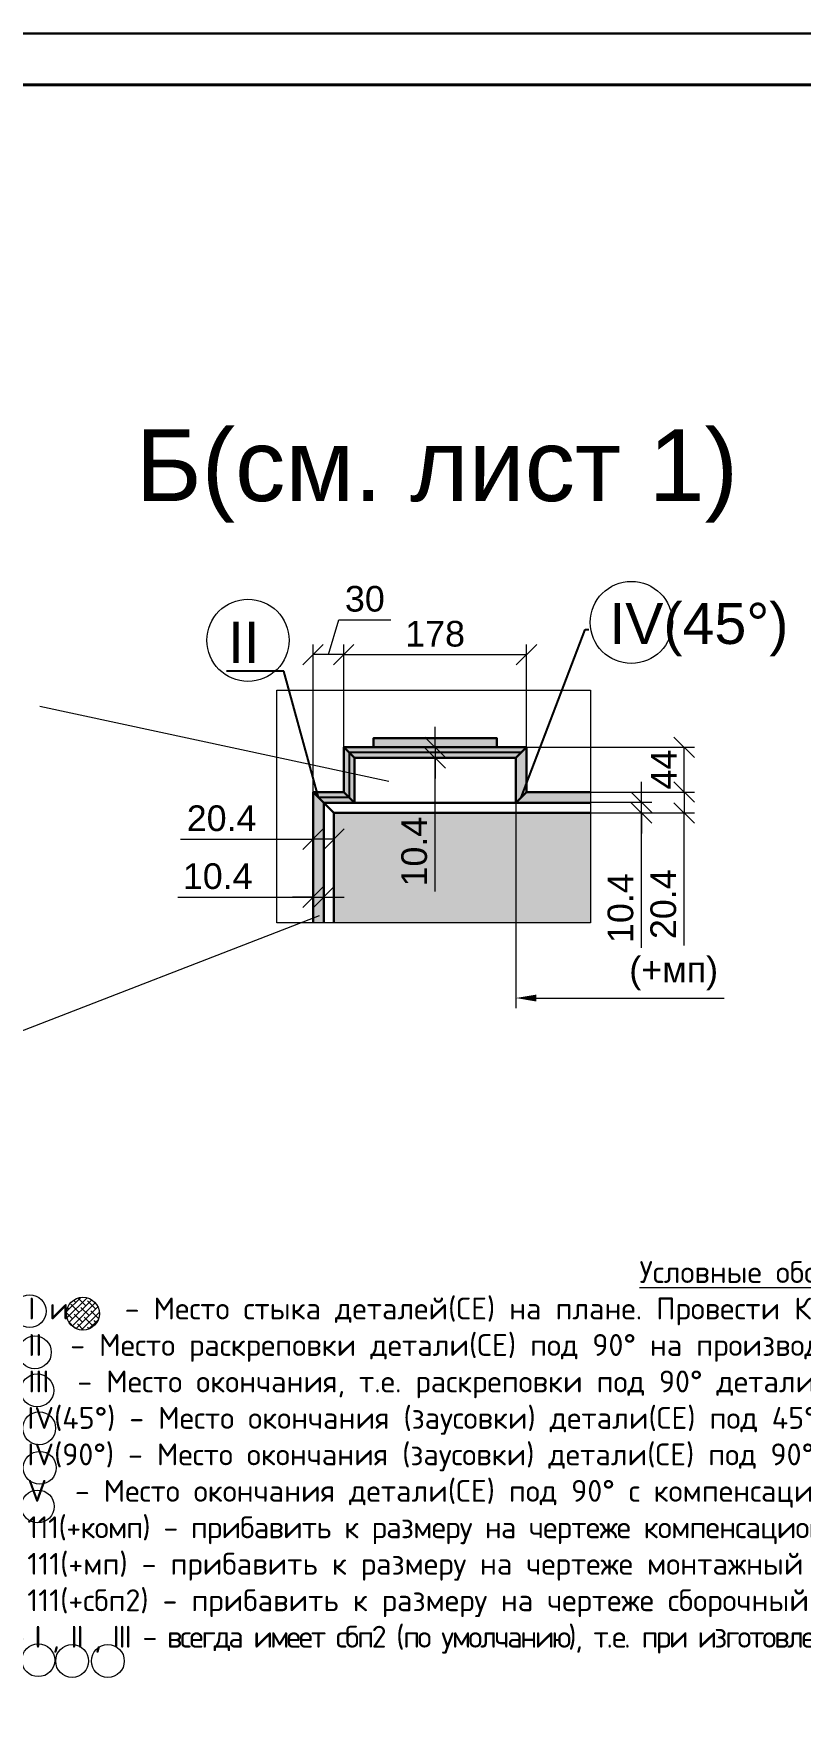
# Model space of a CAD drawing. Header units: millimetres. Extents: x 0 to 410, y 0 to 283.
# Drawn here: x 211.9 to 286.6, y 120.3 to 283.4 of the extents above; entities that cross this region are included whole.
import ezdxf
from ezdxf import colors
from ezdxf.entities.mleader import LeaderData, LeaderLine
from ezdxf.math import Vec2, Vec3

# ---------------------------------------------------------------- set-up
doc = ezdxf.new("R2010")
doc.units = ezdxf.units.MM
doc.layers.get('DEFPOINTS').update_dxf_attribs({"color": 106, "lineweight": 5})
for name, color, linetype, lineweight in [('pechatnaya_ramka', 2, 'Continuous', 30), ('Линии Размерные и Текст', 1, 'Continuous', 5), ('толстая', 7, 'Continuous', 30), ('ШТАМП', 7, 'Continuous', 30)]:
    doc.layers.add(name, color=color, linetype=linetype, lineweight=lineweight)
doc.styles.get("Standard").update_dxf_attribs({"font": 'arial.ttf'})
doc.dimstyles.new('STANDARD 10', dxfattribs={"dimscale": 0.8, "dimtxt": 2.5, "dimasz": 2, "dimexe": 1, "dimexo": 0, "dimgap": 0.75, "dimtad": 1, "dimdec": 0, "dimlfac": 10, "dimdsep": 46, "dimtxsty": 'Standard', "dimblk": 'OBLIQUE', "dimcen": 1.5, "dimclrd": 256, "dimclre": 256, "dimclrt": 7, "dimazin": 0, "dimtfac": 1, "dimtdec": 0, "dimtmove": 1, "dimatfit": 3, "dimfxl": 1, "dimtolj": 1, "dimtzin": 0, "dimlwd": 5, "dimlwe": 5, "dimarcsym": 0})

# ---------------------------------------------------------------- blocks, each defined once
blk = doc.blocks.new('_OBLIQUE')
at = {"color": 0, "linetype": 'ByBlock'}
blk.add_line((-0.5, -0.5), (0.5, 0.5), dxfattribs=at)
blk = doc.blocks.new('*D453')
at = {"layer": 'DEFPOINTS', "color": 0, "transparency": 16777216}
for p in [(259.9, 213.77), (275.27, 213.77), (259.9, 209.41)]:
    blk.add_point(p, dxfattribs=at)
at = {"layer": 'Линии Размерные и Текст', "lineweight": 5, "transparency": 16777216}
for p, q in [((259.9, 213.77), (276.27, 213.77)), ((275.27, 209.41), (275.27, 213.77)), ((259.9, 209.41), (276.27, 209.41))]:
    blk.add_line(p, q, dxfattribs=at)
at = {"layer": 'Линии Размерные и Текст', "lineweight": 5, "transparency": 16777216, "xscale": 2, "yscale": 2, "zscale": 2}
for p, rotation in [((275.27, 213.77), 90), ((275.27, 209.41), 270)]:
    blk.add_blockref('_OBLIQUE', p, dxfattribs=dict(at, rotation=rotation))
at = {"layer": 'Линии Размерные и Текст', "color": 7, "transparency": 16777216, "insert": (273.27, 211.59), "char_height": 2.5, "attachment_point": 5, "rotation": 90}
blk.add_mtext('\\A1;44', dxfattribs=at)
blk = doc.blocks.new('*D454')
at = {"layer": 'DEFPOINTS', "color": 0, "transparency": 16777216}
for p in [(259.9, 222.8), (242.1, 213.77), (259.9, 213.77)]:
    blk.add_point(p, dxfattribs=at)
at = {"layer": 'Линии Размерные и Текст', "lineweight": 5, "transparency": 16777216}
for p, q in [((242.1, 213.77), (242.1, 223.8)), ((259.9, 213.77), (259.9, 223.8)), ((242.1, 222.8), (259.9, 222.8))]:
    blk.add_line(p, q, dxfattribs=at)
at = {"layer": 'Линии Размерные и Текст', "lineweight": 5, "transparency": 16777216, "xscale": 2, "yscale": 2, "zscale": 2, "rotation": 180}
blk.add_blockref('_OBLIQUE', (242.1, 222.8), dxfattribs=at)
at = {"layer": 'Линии Размерные и Текст', "lineweight": 5, "transparency": 16777216, "xscale": 2, "yscale": 2, "zscale": 2}
blk.add_blockref('_OBLIQUE', (259.9, 222.8), dxfattribs=at)
at = {"layer": 'Линии Размерные и Текст', "color": 7, "transparency": 16777216, "insert": (251, 224.82), "char_height": 2.5, "attachment_point": 5}
blk.add_mtext('\\A1;178', dxfattribs=at)
blk = doc.blocks.new('*D455')
at = {"layer": 'DEFPOINTS', "color": 0, "transparency": 16777216}
for p in [(239.11, 222.8), (239.11, 209.41), (242.1, 209.41)]:
    blk.add_point(p, dxfattribs=at)
at = {"layer": 'Линии Размерные и Текст', "lineweight": 5, "transparency": 16777216}
for p, q in [((240.61, 222.8), (241.63, 226.2)), ((241.63, 226.2), (246.7, 226.2)), ((239.11, 209.41), (239.11, 223.8)), ((242.1, 209.41), (242.1, 223.8)), ((242.1, 222.8), (239.11, 222.8))]:
    blk.add_line(p, q, dxfattribs=at)
at = {"layer": 'Линии Размерные и Текст', "lineweight": 5, "transparency": 16777216, "xscale": 2, "yscale": 2, "zscale": 2, "rotation": 180}
blk.add_blockref('_OBLIQUE', (239.11, 222.8), dxfattribs=at)
at = {"layer": 'Линии Размерные и Текст', "lineweight": 5, "transparency": 16777216, "xscale": 2, "yscale": 2, "zscale": 2}
blk.add_blockref('_OBLIQUE', (242.1, 222.8), dxfattribs=at)
at = {"layer": 'Линии Размерные и Текст', "color": 7, "transparency": 16777216, "insert": (244.16, 228.23), "char_height": 2.5, "attachment_point": 5}
blk.add_mtext('\\A1;30', dxfattribs=at)
blk = doc.blocks.new('_None')
blk = doc.blocks.new('*D456')
at = {"layer": 'DEFPOINTS', "color": 0, "transparency": 16777216}
for p in [(251, 213.77), (251, 212.73), (251, 212.73)]:
    blk.add_point(p, dxfattribs=at)
at = {"layer": 'Линии Размерные и Текст', "lineweight": 5, "transparency": 16777216}
for p, q in [((251, 213.77), (251, 215.77)), ((251, 213.77), (252, 213.77)), ((251, 213.77), (251, 212.73)), ((251, 213.77), (251, 212.73)), ((251, 212.73), (252, 212.73)), ((251, 212.73), (251, 210.73)), ((251, 199.72), (251, 212.73))]:
    blk.add_line(p, q, dxfattribs=at)
at = {"layer": 'Линии Размерные и Текст', "lineweight": 5, "transparency": 16777216, "xscale": 2, "yscale": 2, "zscale": 2}
for p, rotation in [((251, 213.77), 270), ((251, 212.73), 90)]:
    blk.add_blockref('_OBLIQUE', p, dxfattribs=dict(at, rotation=rotation))
at = {"layer": 'Линии Размерные и Текст', "color": 7, "transparency": 16777216, "insert": (248.98, 203.6), "char_height": 2.5, "attachment_point": 5, "rotation": 90}
blk.add_mtext('\\A1;10.4', dxfattribs=at)
blk = doc.blocks.new('*D457')
at = {"layer": 'DEFPOINTS', "color": 0, "transparency": 16777216}
for p in [(239.11, 207.37), (241.15, 207.37), (239.11, 204.81)]:
    blk.add_point(p, dxfattribs=at)
at = {"layer": 'Линии Размерные и Текст', "lineweight": 5, "transparency": 16777216}
for p, q in [((239.11, 207.37), (239.11, 203.81)), ((241.15, 207.37), (241.15, 203.81)), ((226.2, 204.81), (239.11, 204.81)), ((241.15, 204.81), (239.11, 204.81))]:
    blk.add_line(p, q, dxfattribs=at)
at = {"layer": 'Линии Размерные и Текст', "lineweight": 5, "transparency": 16777216, "xscale": 2, "yscale": 2, "zscale": 2, "rotation": 180}
blk.add_blockref('_OBLIQUE', (239.11, 204.81), dxfattribs=at)
at = {"layer": 'Линии Размерные и Текст', "lineweight": 5, "transparency": 16777216, "xscale": 2, "yscale": 2, "zscale": 2}
blk.add_blockref('_OBLIQUE', (241.15, 204.81), dxfattribs=at)
at = {"layer": 'Линии Размерные и Текст', "color": 7, "transparency": 16777216, "insert": (230.21, 206.84), "char_height": 2.5, "attachment_point": 5}
blk.add_mtext('\\A1;20.4', dxfattribs=at)
blk = doc.blocks.new('*D458')
at = {"layer": 'DEFPOINTS', "color": 0, "transparency": 16777216}
for p in [(239.11, 207.37), (240.15, 207.37), (240.15, 199.16)]:
    blk.add_point(p, dxfattribs=at)
at = {"layer": 'Линии Размерные и Текст', "lineweight": 5, "transparency": 16777216}
for p, q in [((239.11, 207.37), (239.11, 198.16)), ((240.15, 207.37), (240.15, 198.16)), ((225.95, 199.16), (239.11, 199.16)), ((239.11, 199.16), (237.11, 199.16)), ((239.11, 199.16), (240.15, 199.16)), ((239.11, 199.16), (240.15, 199.16)), ((240.15, 199.16), (242.15, 199.16))]:
    blk.add_line(p, q, dxfattribs=at)
at = {"layer": 'Линии Размерные и Текст', "lineweight": 5, "transparency": 16777216, "xscale": 2, "yscale": 2, "zscale": 2}
blk.add_blockref('_OBLIQUE', (239.11, 199.16), dxfattribs=at)
at = {"layer": 'Линии Размерные и Текст', "lineweight": 5, "transparency": 16777216, "xscale": 2, "yscale": 2, "zscale": 2, "rotation": 180}
blk.add_blockref('_OBLIQUE', (240.15, 199.16), dxfattribs=at)
at = {"layer": 'Линии Размерные и Текст', "color": 7, "transparency": 16777216, "insert": (229.83, 201.19), "char_height": 2.5, "attachment_point": 5}
blk.add_mtext('\\A1;10.4', dxfattribs=at)
blk = doc.blocks.new('*D459')
at = {"layer": 'DEFPOINTS', "color": 0, "transparency": 16777216}
for p in [(259.9, 209.41), (259.9, 207.37), (275.27, 207.37)]:
    blk.add_point(p, dxfattribs=at)
at = {"layer": 'Линии Размерные и Текст', "lineweight": 5, "transparency": 16777216}
for p, q in [((259.9, 209.41), (276.27, 209.41)), ((275.27, 209.41), (275.27, 207.37)), ((259.9, 207.37), (276.27, 207.37)), ((275.27, 194.46), (275.27, 207.37))]:
    blk.add_line(p, q, dxfattribs=at)
at = {"layer": 'Линии Размерные и Текст', "lineweight": 5, "transparency": 16777216, "xscale": 2, "yscale": 2, "zscale": 2}
for p, rotation in [((275.27, 209.41), 90), ((275.27, 207.37), 270)]:
    blk.add_blockref('_OBLIQUE', p, dxfattribs=dict(at, rotation=rotation))
at = {"layer": 'Линии Размерные и Текст', "color": 7, "transparency": 16777216, "insert": (273.24, 198.47), "char_height": 2.5, "attachment_point": 5, "rotation": 90}
blk.add_mtext('\\A1;20.4', dxfattribs=at)
blk = doc.blocks.new('*D460')
at = {"layer": 'DEFPOINTS', "color": 0, "transparency": 16777216}
for p in [(259.9, 208.41), (259.9, 207.37), (271.1, 208.41)]:
    blk.add_point(p, dxfattribs=at)
at = {"layer": 'Линии Размерные и Текст', "lineweight": 5, "transparency": 16777216}
for p, q in [((271.1, 208.41), (271.1, 210.41)), ((259.9, 208.41), (272.1, 208.41)), ((259.9, 207.37), (272.1, 207.37)), ((271.1, 207.37), (271.1, 208.41)), ((271.1, 207.37), (271.1, 208.41)), ((271.1, 207.37), (271.1, 205.37)), ((271.1, 194.21), (271.1, 207.37))]:
    blk.add_line(p, q, dxfattribs=at)
at = {"layer": 'Линии Размерные и Текст', "lineweight": 5, "transparency": 16777216, "xscale": 2, "yscale": 2, "zscale": 2}
for p, rotation in [((271.1, 208.41), 270), ((271.1, 207.37), 90)]:
    blk.add_blockref('_OBLIQUE', p, dxfattribs=dict(at, rotation=rotation))
at = {"layer": 'Линии Размерные и Текст', "color": 7, "transparency": 16777216, "insert": (269.07, 198.09), "char_height": 2.5, "attachment_point": 5, "rotation": 90}
blk.add_mtext('\\A1;10.4', dxfattribs=at)
blk = doc.blocks.new('*D475')
at = {"layer": 'DEFPOINTS', "color": 0, "transparency": 16777216}
for p in [(258.86, 208.37), (267.33, 208.37), (267.33, 189.33)]:
    blk.add_point(p, dxfattribs=at)
at = {"layer": 'Линии Размерные и Текст', "lineweight": 5, "transparency": 16777216}
for p, q in [((258.86, 208.37), (258.86, 188.33)), ((260.86, 189.33), (279.16, 189.33))]:
    blk.add_line(p, q, dxfattribs=at)
at = {"layer": 'Линии Размерные и Текст', "transparency": 16777216}
blk.add_solid([(260.86, 189.66), (260.86, 188.99), (258.86, 189.33)], dxfattribs=at)
at = {"layer": 'Линии Размерные и Текст', "color": 7, "transparency": 16777216, "insert": (274.24, 191.72), "char_height": 2.5, "attachment_point": 5}
blk.add_mtext('\\A1;(+мп)', dxfattribs=at)
blk = doc.blocks.new('условные обозначения для плана карниза')
at = {"layer": 'Линии Размерные и Текст'}
h = blk.add_hatch(dxfattribs=at)
h.set_pattern_fill('ANSI38', color=256, scale=6, style=0)
h.set_pattern_definition([(45, (378.40315, -403.5105), (-0.5303301, 0.5303301), []), (135, (378.40315, -403.5105), (-1.5909903, 0.5303301), [1.875, -1.125])])
h.paths.add_polyline_path([(12.95, 59.35, 1), (18.22, 59.35, 1)])
for centre in [(7.07, 59.75), (15.59, 59.35), (7.9, 53.17), (8.28, 47.07), (8.59, 41.02), (8.68, 34.69), (8.37, 28.51), (8.45, 3.91), (13.86, 3.78), (19.57, 3.78)]:
    blk.add_circle(centre, 2.63, dxfattribs=at)
at = {"layer": 'Линии Размерные и Текст', "insert": (0, 67.76), "char_height": 3.5, "attachment_point": 1}
blk.add_mtext_dynamic_manual_height_columns('\\pi104.5656;{\\fISOCPEUR|b0|i0|c204|p34;\\LУсловные обозначения для плана по \\fISOCPEUR|b1|i1|c204|p34;составным\\fISOCPEUR|b0|i0|c204|p34; СЕ:\\l \\P\\pi0;\\fISOCPEUR|b0|i0|c0|p34;*  I\\fISOCPEUR|b0|i0|c204|p34; и    - Место стыка деталей(СЕ) на плане\\fISOCPEUR|b0|i0|c0|p34;.\\fISOCPEUR|b0|i0|c204|p34; Провести КСб, отгрузить на объект в разборе.\\P\\fISOCPEUR|b0|i0|c0|p34;*  II\\fISOCPEUR|b0|i0|c204|p34;  - Место раскреповки детали(СЕ) под 90° на производстве. Склеить на производстве 2эт.\\P\\fISOCPEUR|b0|i0|c0|p34;*  III\\fISOCPEUR|b0|i0|c204|p34;  - Место окончания, т.е. раскреповки под 90° детали(СЕ) самой на себя. Склеить на производстве 2эт.\\P\\fISOCPEUR|b0|i0|c0|p34;   IV(45°)\\fISOCPEUR|b0|i0|c204|p34; - Место окончания (заусовки) детали(СЕ) под 45°(чистовой пил).\\fISOCPEUR|b0|i0|c0|p34; \\fISOCPEUR|b0|i0|c204|p34;Формируется на участке сборки 2-го этажа.\\P\\fISOCPEUR|b0|i0|c0|p34;   IV(90°)\\fISOCPEUR|b0|i0|c204|p34; - Место окончания (заусовки) детали(СЕ) под 90°(чистовой пил).\\fISOCPEUR|b0|i0|c0|p34; \\fISOCPEUR|b0|i0|c204|p34;Формируется на участке сборки 2-го этажа.\\P\\fISOCPEUR|b0|i0|c0|p34;   V\\fISOCPEUR|b0|i0|c204|p34;  - Место окончания детали(СЕ) под 90° с компенсационным размером\\fISOCPEUR|b0|i0|c0|p34; \\fISOCPEUR|b0|i0|c204|p34;(+комп).\\fISOCPEUR|b0|i0|c0|p34;    \\fISOCPEUR|b0|i0|c204|p34;\\P\\fISOCPEUR|b0|i0|c0|p34;   \\fISOCPEUR|b0|i0|c204|p34;\\T0.95;111(+комп) - прибавить к размеру на чертеже компенсационный размер 20мм на один конец профиля или 40мм на оба конца.\\P\\fISOCPEUR|b0|i0|c0|p34;\\T1;   111\\fISOCPEUR|b0|i0|c204|p34;(+мп)\\fISOCPEUR|b0|i0|c0|p34; -\\fISOCPEUR|b0|i0|c204|p34; прибавить к размеру на чертеже монтажный припуск 100мм.\\P\\fISOCPEUR|b0|i0|c0|p34;   111\\fISOCPEUR|b0|i0|c204|p34;(+сбп2) \\fISOCPEUR|b0|i0|c0|p34;- \\fISOCPEUR|b0|i0|c204|p34;прибавить к размеру на чертеже сборочный припуск 100мм 2 этажа.\\fISOCPEUR|b0|i0|c0|p34;\\P\\T0.85;* -\\fISOCPEUR|b0|i0|c204|p34; \\fISOCPEUR|b0|i0|c0|p34;I\\fISOCPEUR|b0|i0|c204|p34; , \\fISOCPEUR|b0|i0|c0|p34;II\\fISOCPEUR|b0|i0|c204|p34; , \\fISOCPEUR|b0|i0|c0|p34;III - \\fISOCPEUR|b0|i0|c204|p34;всегда имеет сбп2 (по умолчанию), т.е. при изготовлении деталей на участке заготовки\\fISOCPEUR|b0|i0|c0|p34; \\fISOCPEUR|b0|i0|c204|p34;и МДФ, брибавлять его (сбп2) всегда.}', width=323.2236, gutter_width=50, heights=[0], dxfattribs=at)

msp = doc.modelspace()

# ---------------------------------------------------------------- hatches: boundary and pattern name
at = {"layer": 'Линии Размерные и Текст'}
h = msp.add_hatch(color=190, dxfattribs=at)
h.dxf.hatch_style = 1
h.paths.add_polyline_path([(259.9039, 213.7673), (242.1039, 213.7673), (243.1446, 212.7267), (258.8633, 212.7267)])
h.paths.add_polyline_path([(257.0039, 214.6673), (245.0039, 214.6673), (245.0039, 213.7673), (257.0039, 213.7673)])
h.paths.add_polyline_path([(259.9039, 213.7673), (258.8633, 212.7267), (258.8633, 208.3707), (258.8834, 208.3908), (259.9039, 209.4114)])
h.paths.add_polyline_path([(243.1446, 212.7267), (242.1039, 213.7673), (242.1039, 209.4114), (242.1053, 209.41), (243.1446, 208.3707)])
h = msp.add_hatch(color=190, dxfattribs=at)
h.dxf.hatch_style = 1
h.paths.add_polyline_path([(239.1112, 209.41), (242.1053, 209.41), (243.1446, 208.3707), (240.1516, 208.3707)])
h = msp.add_hatch(color=190, dxfattribs=at)
h.dxf.hatch_style = 1
h.paths.add_polyline_path([(239.1112, 196.6632), (240.1516, 196.6632), (240.1516, 208.3696), (240.1512, 208.37), (239.1112, 209.41)])
h = msp.add_hatch(color=190, dxfattribs=at)
h.dxf.hatch_style = 1
h.paths.add_polyline_path([(266.1407, 208.37), (266.1407, 209.41), (259.9025, 209.41), (258.8625, 208.37)])
h = msp.add_hatch(color=190, dxfattribs=at)
h.dxf.hatch_style = 1
h.paths.add_polyline_path([(259.6325, 207.3673), (241.1538, 207.3673), (241.1538, 196.6632), (261.3894, 196.6632)])
h.paths.add_polyline_path([(266.1407, 207.3673), (259.6325, 207.3673), (261.3894, 196.6632), (266.1407, 196.6632)])

# ---------------------------------------------------------------- linework, layer by layer
at = {"layer": 'pechatnaya_ramka'}
msp.add_lwpolyline([(0, 283.3501), (409.9345, 283.3501), (409.9345, 0), (0, 0)], close=True, dxfattribs=at)
at = {"layer": 'Линии Размерные и Текст'}
for p, q in [((212.5174, 217.7922), (246.5068, 210.4673)), ((202.0493, 182.788), (239.7306, 197.3835))]:
    msp.add_line(p, q, dxfattribs=at)
msp.add_lwpolyline([(235.5963, 219.3425), (266.1407, 219.3425), (266.1407, 196.6632), (235.5963, 196.6632)], close=True, dxfattribs=at)
for centre in [(270.118, 225.9431), (232.7775, 224.1952)]:
    msp.add_circle(centre, 4, dxfattribs=at)
at = {"layer": 'толстая'}
for p, q in [((259.9039, 213.7673), (242.1039, 213.7673)), ((242.1039, 213.7673), (243.1446, 212.7267)), ((242.1039, 213.7673), (242.1039, 209.4114)), ((259.9039, 213.7673), (258.8633, 212.7267)), ((259.9039, 209.4114), (259.9039, 213.7673)), ((258.8633, 212.7267), (243.1446, 212.7267)), ((243.1446, 212.7267), (243.1446, 208.37)), ((258.8633, 208.37), (258.8633, 212.7267)), ((241.1509, 207.3703), (239.1112, 209.41)), ((239.1112, 209.41), (239.1112, 196.6632)), ((242.1039, 209.4114), (242.1053, 209.41)), ((259.9025, 209.41), (259.9039, 209.4114)), ((266.1407, 209.41), (259.9025, 209.41)), ((266.1407, 208.37), (240.1512, 208.37)), ((240.1516, 208.3707), (240.1516, 196.6632)), ((241.1509, 196.6632), (241.1509, 207.3703)), ((241.1509, 207.3703), (266.1407, 207.3703))]:
    msp.add_line(p, q, dxfattribs=at)
for points in [[(245.0039, 214.6673), (245.0039, 214.6673)], [(245.0039, 213.7674), (245.0039, 214.6673), (257.0039, 214.6673), (257.0039, 213.7674)], [(257.0039, 214.6673), (257.0039, 214.6673)], [(242.1053, 209.41), (243.1453, 208.37)], [(258.8625, 208.37), (259.9025, 209.41)], [(258.8625, 208.37), (259.9025, 209.41), (266.1407, 209.41)], [(266.1407, 207.3703), (241.1509, 207.3703), (240.1512, 208.37), (266.1407, 208.37)], [(241.1509, 196.6632), (241.1509, 207.3703), (266.1407, 207.3703)], [(241.1509, 207.3703), (241.1538, 207.3673)], [(266.1407, 207.3673), (241.1538, 207.3673), (241.1538, 196.6632)], [(266.1407, 207.3673), (241.1538, 207.3673), (241.1538, 196.6632)], [(266.1407, 208.37), (258.8625, 208.37)]]:
    msp.add_lwpolyline(points, dxfattribs=at)
for points in [[(239.1112, 209.41), (242.1053, 209.41), (243.1446, 208.3707), (240.1516, 208.3707)], [(259.9025, 209.41), (258.8834, 208.3908), (258.8625, 208.37)]]:
    msp.add_lwpolyline(points, close=True, dxfattribs=at)
at = {"layer": 'ШТАМП'}
msp.add_lwpolyline([(0, 0), (409.9345, 0), (409.9345, 283.3501), (0, 283.3501)], close=True, dxfattribs=at)
at = {"layer": 'ШТАМП', "lineweight": 40}
msp.add_lwpolyline([(20, 5), (404.9345, 5), (404.9345, 278.3501), (20, 278.3501)], close=True, dxfattribs=at)

# ---------------------------------------------------------------- block references
at = {"layer": 'Линии Размерные и Текст', "xscale": 0.609260200926247, "yscale": 0.609260200926247, "zscale": 0.609260200926247}
msp.add_blockref('условные обозначения для плана карниза', (207.2058, 122.4011), dxfattribs=at)

# ---------------------------------------------------------------- texts
at = {"layer": 'Линии Размерные и Текст'}
msp.add_text('Б(см. лист 1) ', height=7, dxfattribs=at).set_placement((221.8514, 237.7687))

# ---------------------------------------------------------------- dimensions: what is measured, and where the dimension line sits
for base, p1, p2, picture, middle in [((239.1112, 222.7982), (242.1039, 209.4114), (239.1112, 209.4114), '*D455', (242.3782, 228.2278)), ((259.9039, 222.7982), (242.1039, 213.7673), (259.9039, 213.7673), '*D454', (251.0039, 224.8246))]:
    dim = msp.add_linear_dim(base=base, p1=p1, p2=p2, dimstyle='STANDARD 10', override={"dimscale": 1}, dxfattribs=at)
    dim.commit()
    dim.dimension.update_dxf_attribs({"geometry": picture, "text_midpoint": middle})
for base, p1, p2, override, picture, middle in [((251.0039, 212.7267), (251.0039, 213.7673), (251.0039, 212.7267), {"dimscale": 1, "dimdec": 1}, '*D456', (250.9407, 203.5985)), ((275.2704, 213.7673), (259.9039, 209.4114), (259.9039, 213.7673), {"dimscale": 1}, '*D453', (275.2704, 211.5894)), ((275.2704, 207.3687), (259.9012, 209.4114), (259.9012, 207.3687), {"dimscale": 1, "dimdec": 1}, '*D459', (273.7952, 198.4683)), ((271.1013, 208.4091), (259.9012, 207.3687), (259.9012, 208.4091), {"dimscale": 1, "dimdec": 1}, '*D460', (271.422, 198.0863))]:
    dim = msp.add_linear_dim(base=base, p1=p1, p2=p2, angle=90, dimstyle='STANDARD 10', override=override, dxfattribs=at)
    dim.commit()
    dim.dimension.update_dxf_attribs({"geometry": picture, "text_midpoint": middle, "dimtype": 160})
for base, p1, p2, picture, middle in [((240.1516, 199.162), (239.1112, 207.3673), (240.1516, 207.3673), '*D458', (229.8288, 199.2966)), ((239.1112, 204.8141), (241.1538, 207.3673), (239.1112, 207.3673), '*D457', (230.2108, 203.9727))]:
    dim = msp.add_linear_dim(base=base, p1=p1, p2=p2, dimstyle='STANDARD 10', override={"dimscale": 1, "dimdec": 1}, dxfattribs=at)
    dim.commit()
    dim.dimension.update_dxf_attribs({"geometry": picture, "text_midpoint": middle, "dimtype": 160})
dim = msp.add_linear_dim(base=(267.3348, 189.3278), p1=(258.8633, 208.37), p2=(267.3348, 208.37), angle=180, text='(+мп)', dimstyle='STANDARD 10', override={"dimscale": 1, "dimblk2": 'None', "dimsah": 1, "dimse2": 1, "dimsd2": 1, "dimtmove": 0}, dxfattribs=at)
dim.commit()
dim.dimension.update_dxf_attribs({"geometry": '*D475', "text_midpoint": (274.2449, 189.3278), "dimtype": 160})

# ---------------------------------------------------------------- leaders
ml = msp.add_multileader_mtext('Standard', dxfattribs=at)
ml.set_content('IV(45%%D)', color=256)
ml.set_leader_properties()
ml.set_arrow_properties(name='NONE')
ml.build(insert=Vec2(0, 0))
ml.multileader.update_dxf_attribs({"text_right_attachment_type": 6, "dogleg_length": 0.36})
ctx = ml.context
ctx.base_point, ctx.plane_origin = Vec3(265.9636, 225.2498), Vec3(225.1617, 180.1531)
ctx.right_attachment = 6
notes = []
notes.append((ctx, [(0, (1, 1, 0), (265.6036, 225.2498), (1, 0), 0.36, [(1, [(259.3825, 208.89)], 0, [])])]))
ctx.mtext.insert, ctx.mtext.flow_direction = Vec3(267.9636, 227.8378), 5
ml = msp.add_multileader_mtext('Standard', dxfattribs=at)
ml.set_content('II', color=256)
ml.set_leader_properties()
ml.set_arrow_properties(name='NONE')
ml.build(insert=Vec2(0, 0))
ml.multileader.update_dxf_attribs({"text_right_attachment_type": 6, "dogleg_length": 0.36})
ctx = ml.context
ctx.base_point, ctx.plane_origin = Vec3(229.8418, 224.0011), Vec3(212.1906, 221.6255)
ctx.right_attachment, ctx.text_align_type = 6, 2
notes.append((ctx, [(0, (1, 1, 0), (236.2837, 221.2011), (-1, 0), 0.36, [(1, [(259.3836, 213.247), (242.6243, 213.247), (242.6253, 208.89), (239.6322, 208.889)], 0, [])])]))
ctx.mtext.insert, ctx.mtext.alignment, ctx.mtext.flow_direction = Vec3(233.9237, 226.0011), 3, 5
for ctx, leaders in notes:
    for number, flags, end, landing, length, lines in leaders:
        leader = LeaderData()
        leader.index, (leader.has_last_leader_line, leader.has_dogleg_vector, leader.attachment_direction) = number, flags
        leader.last_leader_point, leader.dogleg_vector, leader.dogleg_length = Vec3(end), Vec3(landing), length
        for number, points, colour, breaks in lines:
            line = LeaderLine()
            line.index, line.vertices, line.color, line.breaks = number, Vec3.list(points), colors.encode_raw_color(colour), breaks
            leader.lines.append(line)
        ctx.leaders.append(leader)

doc.saveas('drawing.dxf')
